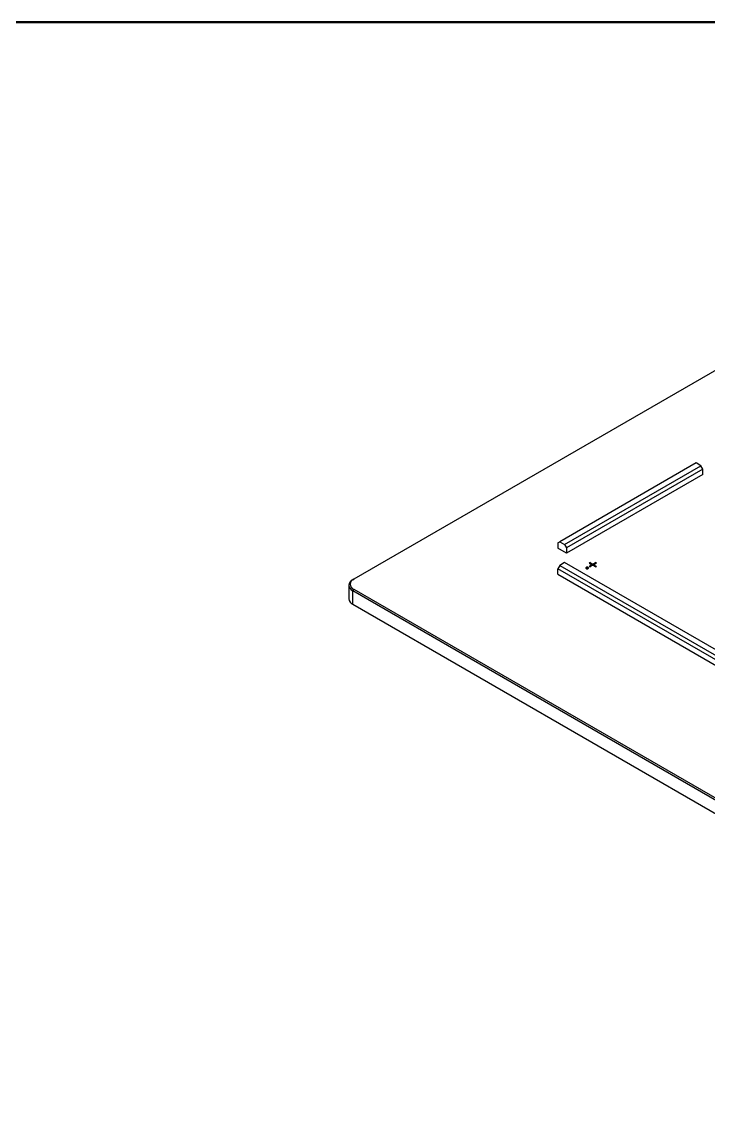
# Model space of a CAD drawing. Header units: millimetres. Extents: x 3 to 429, y 3 to 276.
# Drawn here: x 331.5 to 363.4, y 215.6 to 266.7 of the extents above; entities that cross this region are included whole.
import ezdxf

# ---------------------------------------------------------------- set-up
doc = ezdxf.new("R2010")
doc.units = ezdxf.units.MM

msp = doc.modelspace()

# ---------------------------------------------------------------- linework, layer by layer
at = {"color": 7, "linetype": 'Continuous', "lineweight": 50}
msp.add_line((12.7, 266.7), (419.1, 266.7), dxfattribs=at)
at = {"color": 7, "linetype": 'Continuous', "lineweight": 25}
for p, q in [((387.315817, 264.21543), (346.893615, 240.88019)), ((362.765953, 246.267266), (356.446186, 242.618942)), ((356.667157, 242.491378), (362.986924, 246.139702)), ((362.986924, 246.139702), (362.765953, 246.267266)), ((363.075312, 245.986609), (362.986924, 246.139702)), ((363.075312, 245.986609), (356.755545, 242.338285)), ((363.075312, 245.73144), (356.755545, 242.083116)), ((363.075312, 245.73144), (363.075312, 245.986609)), ((356.357798, 242.5679), (356.446186, 242.618942)), ((356.357798, 242.5679), (356.357798, 242.312731)), ((356.446186, 242.618942), (356.667157, 242.491378)), ((356.755545, 242.083116), (356.357798, 242.312731)), ((356.667157, 242.491378), (356.755545, 242.338285)), ((356.755545, 242.338285), (356.755545, 242.083116)), ((356.667157, 241.649457), (356.446186, 241.521894)), ((365.285021, 236.674471), (356.667157, 241.649457)), ((357.827474, 241.642638), (357.827918, 241.642894)), ((357.827474, 241.642638), (357.827918, 241.642381)), ((357.827474, 241.617382), (357.938181, 241.553471)), ((357.938181, 241.553471), (357.827474, 241.489561)), ((357.827918, 241.642381), (357.827918, 241.642894)), ((357.871668, 241.642894), (357.982376, 241.578984)), ((357.982376, 241.527959), (357.871668, 241.464049)), ((357.982372, 241.527957), (357.938181, 241.553471)), ((358.093083, 241.642894), (357.982376, 241.578984)), ((357.982376, 241.527959), (357.982376, 241.578984)), ((357.982376, 241.527959), (358.093083, 241.464049)), ((357.982379, 241.527957), (358.02657, 241.553471)), ((358.137277, 241.617382), (358.02657, 241.553471)), ((358.02657, 241.553471), (358.137277, 241.489561)), ((358.136833, 241.642894), (358.137277, 241.642638)), ((358.136833, 241.642894), (358.136833, 241.642381)), ((358.136833, 241.642381), (358.137277, 241.642638)), ((356.446186, 241.521894), (356.357798, 241.368801)), ((364.975662, 236.393814), (356.357798, 241.368801)), ((356.357798, 241.113632), (356.357798, 241.368801)), ((356.357798, 241.113632), (364.975662, 236.138645)), ((356.446186, 241.521894), (365.06405, 236.546907)), ((357.827471, 241.464307), (357.827921, 241.464047)), ((357.827918, 241.464049), (357.827474, 241.464305)), ((358.13683, 241.464047), (358.13728, 241.464307)), ((358.137277, 241.464305), (358.136833, 241.464049)), ((346.666363, 240.599541), (346.666363, 239.976929)), ((346.849421, 240.854669), (346.893615, 240.88019)), ((346.849421, 240.344414), (346.893615, 240.42096)), ((388.568721, 216.260374), (346.849421, 240.344414)), ((346.849421, 239.721801), (346.849421, 240.344414)), ((346.893615, 240.42096), (388.612916, 216.336921)), ((346.849421, 239.721801), (388.568721, 215.637762))]:
    msp.add_line(p, q, dxfattribs=at)
at = {"color": 8, "linetype": 'Continuous', "lineweight": 25}
for p, q in [((357.871668, 241.642894), (357.871668, 241.591869)), ((358.093083, 241.591869), (358.093083, 241.642894)), ((357.827474, 241.489561), (357.871665, 241.464047)), ((358.093087, 241.464047), (358.137277, 241.489561))]:
    msp.add_line(p, q, dxfattribs=at)
at = {"color": 7, "linetype": 'Continuous', "lineweight": 25, "flags": 128}
msp.add_lwpolyline([(357.673016, 241.374882), (357.693293, 241.367061), (357.717211, 241.364314), (357.741128, 241.367061), (357.761405, 241.374882), (357.774953, 241.386588), (357.779711, 241.400395), (357.774953, 241.414202), (357.761405, 241.425908), (357.741128, 241.433729), (357.717211, 241.436475), (357.693293, 241.433729), (357.673016, 241.425908), (357.659468, 241.414202), (357.654711, 241.400395), (357.659468, 241.386588), (357.673016, 241.374882)], dxfattribs=at)
at = {"color": 7, "linetype": 'Continuous', "lineweight": 25}
for centre, radius, start, end in [((357.717211, 241.289575), 0.096068, 62.6157528, 117.3842472), ((346.946251, 240.599541), 0.272885, 110.7834208, 249.2165792), ((346.980762, 240.650575), 0.245596, 110.7834208, 249.2165792), ((346.980497, 240.009088), 0.315776, 185.8452026, 245.4749383)]:
    msp.add_arc(centre, radius, start, end, dxfattribs=at)
for centre, major_axis, ratio, start_param, end_param in [((357.893099, 241.63001), (0.075777, 0), 0.333297216, 2.617993878, 3.665191429), ((357.849793, 241.60501), (0.04375, 0), 0.999891648, 1.047197551, 2.094395102), ((357.849793, 241.655014), (-0.037888, 0.065625), 0.333351392, 1.570831514, 2.618029065), ((358.114958, 241.60501), (0.04375, 0), 0.999891648, 1.047197551, 2.094395102), ((358.114958, 241.655014), (0.037888, 0.065625), 0.333351392, 3.665156242, 4.712353793), ((358.071652, 241.63001), (0.075777, 0), 0.333297216, 5.759586532, 6.806784083), ((357.893099, 241.476933), (0.075777, 0), 0.333297216, 2.617993878, 3.665191429), ((357.849793, 241.501933), (0.04375, 0), 0.999891648, 4.188790205, 5.235987756), ((358.114958, 241.501933), (0.04375, 0), 0.999891648, 4.188790205, 5.235987756), ((358.071652, 241.476933), (0.075777, 0), 0.333297216, 5.759586532, 6.806784083)]:
    msp.add_ellipse(centre, major_axis=major_axis, ratio=ratio, start_param=start_param, end_param=end_param, dxfattribs=at)

doc.saveas('drawing.dxf')
